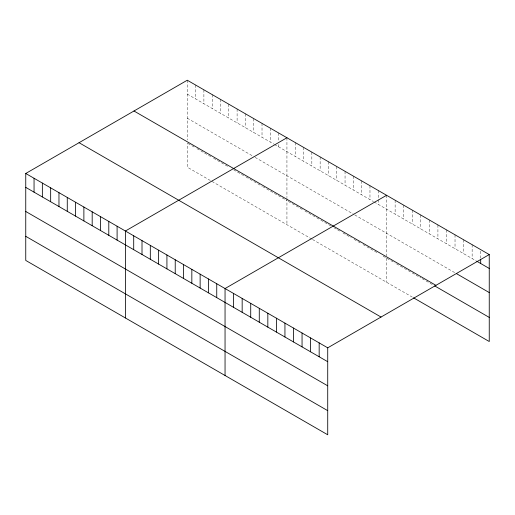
<?xml version="1.0" encoding="UTF-8"?>
<svg xmlns="http://www.w3.org/2000/svg" width="515" height="515" viewBox="0 0 515 515"><rect width="100%" height="100%" fill="white"/><g stroke="black" fill="none" stroke-linecap="round" stroke-linejoin="round"><path stroke-width="0.39" stroke-dasharray="2.58 1.93" d="M187.28 80.224L187.28 140.054M187.28 94.11L273.78 144.052M274.476 144.451L373.433 201.584M374.122 201.983L476.085 260.848M187.28 118.218L253.715 156.579M255.099 157.378L353.361 214.111M354.745 214.91L455.028 272.802M187.969 143.466L195.584 147.857M196.968 148.661L203.889 152.652M204.577 153.052L212.193 157.448M213.577 158.247L228.802 167.034M233.643 169.834L245.41 176.626M246.099 177.025L262.019 186.218M262.708 186.617L286.932 200.599M288.31 201.397L303.535 210.184M304.919 210.983L320.143 219.776M320.839 220.175L331.216 226.169M333.984 227.765L336.752 229.362M337.447 229.761L340.215 231.364M342.984 232.96L351.288 237.756M354.056 239.353L361.665 243.75M363.049 244.548L369.97 248.539M370.665 248.938L377.585 252.936M383.121 256.135L395.134 263.068M396.453 263.828L403.689 268.012M404.352 268.392L420.8 277.888M422.12 278.647L429.362 282.832M430.019 283.211L432.652 284.731M311.839 239.095L187.28 167.175L187.28 143.067M312.534 239.494L412.245 297.065M480.695 251.166L480.695 258.112M472.139 244.683L472.139 258.569M463.584 239.745L463.584 253.631M455.028 234.808L455.028 248.694M446.473 229.864L446.473 243.75M437.917 224.926L437.917 238.812M429.362 219.989L429.362 233.874M420.8 215.045L420.8 228.93M412.245 210.107L412.245 223.993M403.689 205.17L403.689 219.055M395.134 200.226L395.134 214.111M386.578 195.288L386.578 255.871M386.578 258.131L386.578 282.246M378.274 190.492L378.274 198.977M378.274 199.749L378.274 204.378M369.97 185.696L369.97 199.582M361.665 180.907L361.665 194.792M353.361 176.111L353.361 189.996M345.056 171.315L345.056 185.2M336.752 166.519L336.752 180.405M328.448 161.729L328.448 175.615M320.143 156.933L320.143 170.819M311.839 152.137L311.839 166.023M303.535 147.341L303.535 161.227M295.23 142.552L295.23 156.438M286.932 137.756L286.932 197.586M286.932 198.339L286.932 224.714M278.628 132.96L278.628 141.445M278.628 144.535L278.628 146.846M270.324 128.164L270.324 142.05M262.019 123.375L262.019 137.26M253.715 118.579L253.715 132.464M245.41 113.783L245.41 127.669M237.106 108.987L237.106 122.873M228.802 104.197L228.802 118.083M220.497 99.401L220.497 113.287M212.193 94.606L212.193 108.491M203.889 89.81L203.889 103.695M195.584 85.02L195.584 98.899"/><path stroke-width="0.77" d="M25.75 173.478L327.72 347.825L327.72 434.776L25.75 260.436L25.75 173.478L187.28 80.224L489.25 254.565L489.25 341.522L413.564 297.825M286.932 137.756L125.403 231.01L125.403 317.967M386.578 195.288L225.049 288.548L225.049 375.499M327.72 347.825L489.25 254.565M476.748 261.227L489.25 268.45M456.342 273.562L489.25 292.565M133.977 110.995L435.948 285.342M434.621 285.87L489.25 317.407M79.053 142.707L381.023 317.047M25.75 187.363L327.72 361.71M25.75 211.478L327.72 385.819M25.75 236.321L327.72 410.667M480.695 259.65L480.695 263.513M319.165 342.881L319.165 356.766M310.609 337.943L310.609 351.829M302.054 333.005L302.054 346.891M293.499 328.061L293.499 341.947M284.943 323.124L284.943 337.01M276.388 318.186L276.388 332.072M267.832 313.242L267.832 327.128M259.277 308.305L259.277 322.19M250.721 303.367L250.721 317.253M242.166 298.423L242.166 312.309M233.604 293.486L233.604 307.371M216.744 283.752L216.744 297.638M208.44 278.956L208.44 292.842M200.135 274.16L200.135 288.046M191.838 269.371L191.838 283.256M183.533 264.575L183.533 278.461M175.229 259.779L175.229 273.665M166.924 254.983L166.924 268.869M158.62 250.193L158.62 264.073M150.316 245.398L150.316 259.283M142.011 240.602L142.011 254.487M133.707 235.806L133.707 249.691M117.098 226.22L117.098 240.106M108.794 221.424L108.794 235.31M100.489 216.628L100.489 230.514M92.185 211.832L92.185 225.718M83.881 207.043L83.881 220.929M75.576 202.247L75.576 216.133M67.272 197.451L67.272 211.337M58.968 192.655L58.968 206.541M50.663 187.866L50.663 201.751M42.359 183.07L42.359 196.955M34.054 178.274L34.054 192.159"/></g></svg>
